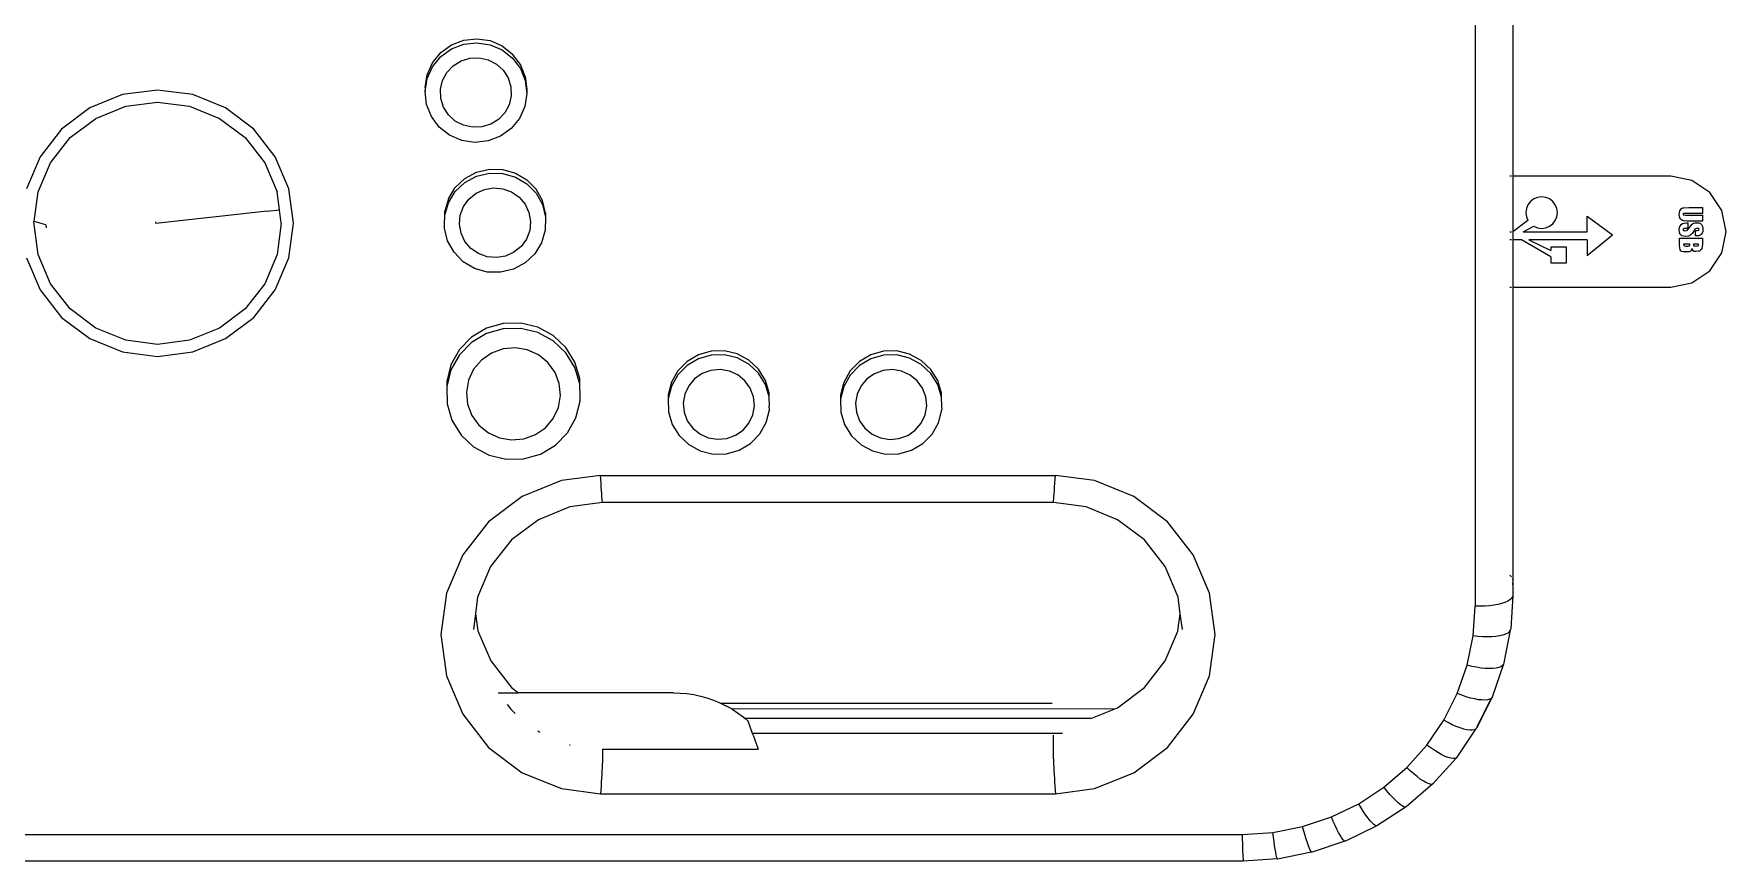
# Model space of a CAD drawing. Extents: x 3485972 to 3601240, y -625657 to -591207.
# Drawn here: x 3510334.1 to 3510599.3, y -597266.4 to -597136.8 of the extents above; entities that cross this region are included whole.
import ezdxf

# ---------------------------------------------------------------- set-up
doc = ezdxf.new("R2010")
doc.units = 0
doc.header["$LTSCALE"] = 6
doc.header["$MEASUREMENT"] = 0
doc.layers.add('medical equipment', color=171, linetype='CONTINUOUS', lineweight=25)

msp = doc.modelspace()

# ---------------------------------------------------------------- linework, layer by layer
at = {"layer": 'medical equipment'}
for p, q in [((3510559.95, -596944.05), (3510559.95, -597226.46)), ((3510565.9, -597065.83), (3510565.88, -597140.9)), ((3510396.56, -597141.3), (3510397.86, -597139.71)), ((3510397.86, -597139.71), (3510399.54, -597138.5)), ((3510397.86, -597140.33), (3510399.54, -597139.12)), ((3510399.54, -597138.5), (3510401.48, -597137.76)), ((3510399.54, -597139.12), (3510401.48, -597138.38)), ((3510401.48, -597137.76), (3510403.54, -597137.53)), ((3510401.48, -597138.38), (3510403.54, -597138.16)), ((3510403.54, -597137.53), (3510405.6, -597137.84)), ((3510403.54, -597138.16), (3510405.6, -597138.47)), ((3510405.6, -597137.84), (3510407.51, -597138.66)), ((3510405.6, -597138.47), (3510407.51, -597139.28)), ((3510407.51, -597138.66), (3510409.13, -597139.93)), ((3510407.51, -597139.28), (3510409.13, -597140.56)), ((3510410.36, -597141.58), (3510409.13, -597139.93)), ((3510395.73, -597143.17), (3510396.56, -597141.3)), ((3510395.73, -597143.79), (3510396.56, -597141.92)), ((3510396.56, -597141.92), (3510397.86, -597140.33)), ((3510398.83, -597142.81), (3510399.82, -597141.76)), ((3510399.82, -597141.76), (3510401.05, -597141)), ((3510401.05, -597141), (3510402.44, -597140.58)), ((3510402.44, -597140.58), (3510403.9, -597140.52)), ((3510403.9, -597140.52), (3510405.32, -597140.84)), ((3510405.32, -597140.84), (3510406.6, -597141.51)), ((3510406.6, -597141.51), (3510407.67, -597142.48)), ((3510407.67, -597142.48), (3510408.45, -597143.69)), ((3510409.13, -597140.56), (3510410.36, -597142.2)), ((3510411.12, -597143.48), (3510410.36, -597141.58)), ((3510410.36, -597142.2), (3510411.12, -597144.1)), ((3510565.88, -597140.9), (3510565.9, -597143.25)), ((3510395.41, -597145.18), (3510395.73, -597143.17)), ((3510395.41, -597145.81), (3510395.73, -597143.79)), ((3510395.41, -597145.18), (3510395.41, -597145.81)), ((3510397.82, -597145.46), (3510398.15, -597144.07)), ((3510398.15, -597144.07), (3510398.83, -597142.81)), ((3510408.45, -597143.69), (3510408.88, -597145.05)), ((3510408.88, -597145.05), (3510408.93, -597146.48)), ((3510411.12, -597143.48), (3510411.35, -597145.51)), ((3510411.12, -597144.1), (3510411.35, -597146.13)), ((3510565.9, -597143.25), (3510565.88, -597159.07)), ((3510348, -597146.29), (3510342.87, -597148.38)), ((3510353.51, -597145.58), (3510348, -597146.29)), ((3510348.5, -597148.11), (3510353.51, -597147.46)), ((3510359.02, -597146.29), (3510353.51, -597145.58)), ((3510353.51, -597147.46), (3510358.52, -597148.11)), ((3510364.15, -597148.38), (3510359.02, -597146.29)), ((3510395.64, -597147.84), (3510395.41, -597145.81)), ((3510396.4, -597149.74), (3510395.64, -597147.84)), ((3510397.88, -597146.89), (3510397.82, -597145.46)), ((3510398.31, -597148.26), (3510397.88, -597146.89)), ((3510408.61, -597147.87), (3510407.93, -597149.13)), ((3510408.93, -597146.48), (3510408.61, -597147.87)), ((3510411.35, -597146.13), (3510411.03, -597148.15)), ((3510411.35, -597145.51), (3510411.35, -597146.13)), ((3510342.87, -597148.38), (3510338.46, -597151.69)), ((3510339.82, -597153.02), (3510343.83, -597150.01)), ((3510343.83, -597150.01), (3510348.5, -597148.11)), ((3510358.52, -597148.11), (3510363.19, -597150.01)), ((3510363.19, -597150.01), (3510367.2, -597153.02)), ((3510368.56, -597151.69), (3510364.15, -597148.38)), ((3510397.63, -597151.38), (3510396.4, -597149.74)), ((3510399.09, -597149.46), (3510398.31, -597148.26)), ((3510400.15, -597150.43), (3510399.09, -597149.46)), ((3510401.44, -597151.1), (3510400.15, -597150.43)), ((3510406.94, -597150.18), (3510405.71, -597150.94)), ((3510407.93, -597149.13), (3510406.94, -597150.18)), ((3510410.2, -597150.02), (3510408.9, -597151.61)), ((3510411.03, -597148.15), (3510410.2, -597150.02)), ((3510338.46, -597151.69), (3510335.08, -597156.02)), ((3510336.74, -597156.96), (3510339.82, -597153.02)), ((3510367.2, -597153.02), (3510370.28, -597156.96)), ((3510371.94, -597156.02), (3510368.56, -597151.69)), ((3510399.25, -597152.66), (3510397.63, -597151.38)), ((3510401.16, -597153.48), (3510399.25, -597152.66)), ((3510402.86, -597151.42), (3510401.44, -597151.1)), ((3510404.32, -597151.36), (3510402.86, -597151.42)), ((3510405.71, -597150.94), (3510404.32, -597151.36)), ((3510407.22, -597152.82), (3510405.28, -597153.56)), ((3510408.9, -597151.61), (3510407.22, -597152.82)), ((3510335.08, -597156.02), (3510332.95, -597161.05)), ((3510374.07, -597161.05), (3510371.94, -597156.02)), ((3510403.21, -597153.78), (3510401.16, -597153.48)), ((3510405.28, -597153.56), (3510403.21, -597153.78)), ((3510334.8, -597161.54), (3510336.74, -597156.96)), ((3510370.28, -597156.96), (3510372.22, -597161.54)), ((3510401.65, -597159.45), (3510403.48, -597158.47)), ((3510403.48, -597158.47), (3510405.5, -597157.98)), ((3510403.48, -597159.09), (3510405.5, -597158.61)), ((3510405.5, -597157.98), (3510407.58, -597158.02)), ((3510405.5, -597158.61), (3510407.58, -597158.65)), ((3510407.58, -597158.02), (3510409.58, -597158.59)), ((3510407.58, -597158.65), (3510409.58, -597159.22)), ((3510409.58, -597158.59), (3510411.36, -597159.65)), ((3510374.79, -597166.45), (3510374.07, -597161.05)), ((3510399.08, -597162.61), (3510400.15, -597160.86)), ((3510400.15, -597160.86), (3510401.65, -597159.45)), ((3510400.15, -597161.49), (3510401.65, -597160.08)), ((3510401.65, -597160.08), (3510403.48, -597159.09)), ((3510403.4, -597161.74), (3510404.73, -597161.15)), ((3510404.73, -597161.15), (3510406.16, -597160.91)), ((3510406.16, -597160.91), (3510407.61, -597161.04)), ((3510407.61, -597161.04), (3510408.98, -597161.53)), ((3510409.58, -597159.22), (3510411.36, -597160.27)), ((3510412.8, -597161.12), (3510411.36, -597159.65)), ((3510411.36, -597160.27), (3510412.8, -597161.74)), ((3510413.8, -597162.91), (3510412.8, -597161.12)), ((3510565.67, -597159.07), (3510565.42, -597159.07)), ((3510565.88, -597159.07), (3510565.83, -597159.07)), ((3510590.61, -597159.07), (3510565.88, -597159.07)), ((3510565.88, -597159.07), (3510565.9, -597167.77)), ((3510593.94, -597159.74), (3510590.61, -597159.07)), ((3510596.76, -597161.62), (3510593.94, -597159.74)), ((3510334.18, -597166.2), (3510334.8, -597161.54)), ((3510372.59, -597164.33), (3510372.22, -597161.54)), ((3510399.08, -597162.61), (3510398.5, -597164.57)), ((3510398.5, -597165.19), (3510399.08, -597163.23)), ((3510399.08, -597163.23), (3510400.15, -597161.49)), ((3510400.94, -597165.16), (3510401.44, -597163.82)), ((3510401.44, -597163.82), (3510402.28, -597162.66)), ((3510402.28, -597162.66), (3510403.4, -597161.74)), ((3510408.98, -597161.53), (3510410.17, -597162.36)), ((3510410.17, -597162.36), (3510411.1, -597163.46)), ((3510411.1, -597163.46), (3510411.7, -597164.76)), ((3510412.8, -597161.74), (3510413.8, -597163.53)), ((3510414.3, -597164.89), (3510413.8, -597162.91)), ((3510413.8, -597163.53), (3510414.3, -597165.51)), ((3510568.25, -597163.54), (3510568, -597164.14)), ((3510568.64, -597163.03), (3510568.25, -597163.54)), ((3510569.15, -597162.64), (3510568.64, -597163.03)), ((3510569.75, -597162.39), (3510569.15, -597162.64)), ((3510570.39, -597162.31), (3510569.75, -597162.39)), ((3510571.03, -597162.39), (3510570.39, -597162.31)), ((3510571.62, -597162.64), (3510571.03, -597162.39)), ((3510572.14, -597163.03), (3510571.62, -597162.64)), ((3510572.53, -597163.54), (3510572.14, -597163.03)), ((3510572.77, -597164.14), (3510572.53, -597163.54)), ((3510598.64, -597164.44), (3510596.76, -597161.62)), ((3510334.11, -597166.21), (3510334.18, -597166.2)), ((3510334.8, -597171.37), (3510334.11, -597166.21)), ((3510334.18, -597166.2), (3510334.17, -597166.22)), ((3510335.96, -597166.68), (3510334.18, -597166.2)), ((3510353.19, -597166.23), (3510353.19, -597166.28)), ((3510353.19, -597166.28), (3510353.22, -597166.48)), ((3510370.67, -597164.55), (3510353.22, -597166.48)), ((3510370.67, -597164.55), (3510372.59, -597164.33)), ((3510372.88, -597166.45), (3510372.22, -597171.37)), ((3510372.88, -597166.45), (3510372.59, -597164.33)), ((3510374.07, -597171.85), (3510374.79, -597166.45)), ((3510398.45, -597166.61), (3510398.5, -597165.19)), ((3510398.47, -597166.66), (3510398.45, -597166.61)), ((3510398.5, -597165.19), (3510398.5, -597164.57)), ((3510400.8, -597166.58), (3510400.94, -597165.16)), ((3510401.05, -597167.99), (3510400.8, -597166.58)), ((3510411.7, -597164.76), (3510411.95, -597166.16)), ((3510411.95, -597166.16), (3510411.81, -597167.59)), ((3510414.3, -597165.51), (3510414.25, -597167.55)), ((3510414.3, -597164.89), (3510414.3, -597165.51)), ((3510568.25, -597166.02), (3510565.9, -597167.77)), ((3510568, -597164.14), (3510567.92, -597164.78)), ((3510567.92, -597164.78), (3510568, -597165.42)), ((3510568, -597165.42), (3510568.25, -597166.02)), ((3510571.62, -597166.92), (3510572.14, -597166.53)), ((3510572.14, -597166.53), (3510572.53, -597166.02)), ((3510572.53, -597166.02), (3510572.77, -597165.42)), ((3510572.86, -597164.78), (3510572.77, -597164.14)), ((3510572.77, -597165.42), (3510572.86, -597164.78)), ((3510577.53, -597165.34), (3510581.5, -597168.29)), ((3510577.53, -597167.81), (3510577.53, -597165.34)), ((3510591.95, -597165.08), (3510591.98, -597164.78)), ((3510591.97, -597165.35), (3510591.95, -597165.08)), ((3510592.04, -597165.58), (3510591.97, -597165.35)), ((3510591.98, -597164.78), (3510592.06, -597164.51)), ((3510592.15, -597165.77), (3510592.04, -597165.58)), ((3510592.06, -597164.51), (3510592.18, -597164.3)), ((3510592.09, -597166.84), (3510592.25, -597166.62)), ((3510592.3, -597165.92), (3510592.15, -597165.77)), ((3510592.18, -597164.3), (3510592.33, -597164.15)), ((3510592.25, -597166.62), (3510592.45, -597166.49)), ((3510592.47, -597166.02), (3510592.3, -597165.92)), ((3510592.33, -597164.15), (3510592.5, -597164.05)), ((3510592.45, -597166.49), (3510592.71, -597166.43)), ((3510592.64, -597166.08), (3510592.47, -597166.02)), ((3510592.5, -597164.05), (3510592.69, -597164.01)), ((3510592.57, -597164.97), (3510592.55, -597165.04)), ((3510592.55, -597165.04), (3510592.57, -597165.11)), ((3510592.62, -597164.94), (3510592.57, -597164.97)), ((3510592.57, -597165.11), (3510592.62, -597165.15)), ((3510592.92, -597164.91), (3510592.62, -597164.94)), ((3510592.62, -597165.15), (3510592.96, -597165.18)), ((3510593.21, -597166.1), (3510592.64, -597166.08)), ((3510592.69, -597164.01), (3510593.48, -597163.98)), ((3510592.71, -597166.43), (3510593.07, -597166.41)), ((3510595.58, -597164.91), (3510592.92, -597164.91)), ((3510592.96, -597165.18), (3510595.58, -597165.18)), ((3510593.07, -597166.41), (3510593.3, -597166.41)), ((3510595.58, -597166.1), (3510593.21, -597166.1)), ((3510593.3, -597166.41), (3510593.3, -597167.27)), ((3510593.48, -597163.98), (3510595.58, -597163.98)), ((3510593.91, -597166.64), (3510594.03, -597166.54)), ((3510594.03, -597166.54), (3510594.19, -597166.46)), ((3510594.19, -597166.46), (3510594.4, -597166.4)), ((3510594.4, -597166.4), (3510594.66, -597166.38)), ((3510594.66, -597166.38), (3510595.01, -597166.41)), ((3510595.01, -597166.41), (3510595.26, -597166.49)), ((3510595.26, -597166.49), (3510595.43, -597166.62)), ((3510595.43, -597166.62), (3510595.55, -597166.83)), ((3510595.58, -597163.98), (3510595.58, -597164.91)), ((3510595.58, -597165.18), (3510595.58, -597166.1)), ((3510599.31, -597167.77), (3510598.64, -597164.44)), ((3510335.96, -597166.68), (3510336.03, -597167.16)), ((3510398.45, -597167.23), (3510398.47, -597166.66)), ((3510398.95, -597169.21), (3510398.45, -597167.23)), ((3510399.95, -597171), (3510398.95, -597169.21)), ((3510401.65, -597169.29), (3510401.05, -597167.99)), ((3510411.31, -597168.92), (3510410.47, -597170.09)), ((3510411.81, -597167.59), (3510411.31, -597168.92)), ((3510414.25, -597167.55), (3510413.67, -597169.51)), ((3510565.42, -597167.81), (3510565.67, -597167.81)), ((3510565.67, -597169.05), (3510565.42, -597169.05)), ((3510565.9, -597169.05), (3510565.83, -597169.05)), ((3510565.9, -597167.77), (3510565.84, -597167.81)), ((3510565.9, -597169.05), (3510565.88, -597176.46)), ((3510565.9, -597167.77), (3510565.9, -597169.05)), ((3510567.25, -597169.05), (3510565.9, -597169.05)), ((3510571.84, -597171.7), (3510567.25, -597169.05)), ((3510567.47, -597167.81), (3510569.15, -597166.92)), ((3510567.47, -597167.81), (3510577.53, -597167.81)), ((3510577.53, -597169.05), (3510568.38, -597169.05)), ((3510568.38, -597169.05), (3510571.84, -597170.74)), ((3510569.15, -597166.92), (3510569.75, -597167.17)), ((3510569.75, -597167.17), (3510570.39, -597167.25)), ((3510570.39, -597167.25), (3510571.03, -597167.17)), ((3510571.03, -597167.17), (3510571.62, -597166.92)), ((3510577.53, -597171.52), (3510581.5, -597168.29)), ((3510577.53, -597169.05), (3510577.53, -597171.52)), ((3510591.95, -597167.47), (3510591.99, -597167.13)), ((3510591.98, -597167.79), (3510591.95, -597167.47)), ((3510592.07, -597168.07), (3510591.98, -597167.79)), ((3510591.99, -597167.13), (3510592.09, -597166.84)), ((3510592.02, -597169.86), (3510592.02, -597168.79)), ((3510592.02, -597168.79), (3510595.58, -597168.79)), ((3510592.21, -597168.28), (3510592.07, -597168.07)), ((3510592.37, -597168.41), (3510592.21, -597168.28)), ((3510592.6, -597168.48), (3510592.37, -597168.41)), ((3510592.57, -597167.36), (3510592.55, -597167.44)), ((3510592.55, -597167.44), (3510592.57, -597167.52)), ((3510592.61, -597167.31), (3510592.57, -597167.36)), ((3510592.57, -597167.52), (3510592.63, -597167.57)), ((3510592.94, -597168.5), (3510592.6, -597168.48)), ((3510592.7, -597167.28), (3510592.61, -597167.31)), ((3510592.63, -597167.57), (3510592.72, -597167.61)), ((3510592.87, -597167.27), (3510592.7, -597167.28)), ((3510592.72, -597167.61), (3510592.84, -597167.62)), ((3510592.84, -597167.62), (3510593.1, -597167.6)), ((3510593.3, -597167.27), (3510592.87, -597167.27)), ((3510593.39, -597168.46), (3510592.94, -597168.5)), ((3510593.1, -597167.6), (3510593.25, -597167.53)), ((3510593.25, -597167.53), (3510593.57, -597167.1)), ((3510593.56, -597168.41), (3510593.39, -597168.46)), ((3510593.69, -597168.34), (3510593.56, -597168.41)), ((3510593.57, -597167.1), (3510593.91, -597166.64)), ((3510593.82, -597168.23), (3510593.69, -597168.34)), ((3510593.96, -597168.06), (3510593.82, -597168.23)), ((3510594.3, -597167.56), (3510593.96, -597168.06)), ((3510594.41, -597167.39), (3510594.3, -597167.56)), ((3510594.51, -597167.3), (3510594.41, -597167.39)), ((3510594.63, -597167.26), (3510594.51, -597167.3)), ((3510594.51, -597168.42), (3510594.51, -597167.56)), ((3510594.51, -597167.56), (3510594.77, -597167.56)), ((3510594.65, -597168.42), (3510594.51, -597168.42)), ((3510594.78, -597167.25), (3510594.63, -597167.26)), ((3510595.01, -597168.4), (3510594.65, -597168.42)), ((3510594.77, -597167.56), (3510595.01, -597167.53)), ((3510594.9, -597167.26), (3510594.78, -597167.25)), ((3510594.99, -597167.29), (3510594.9, -597167.26)), ((3510595.04, -597167.35), (3510594.99, -597167.29)), ((3510595.01, -597167.53), (3510595.04, -597167.48)), ((3510595.25, -597168.34), (3510595.01, -597168.4)), ((3510595.06, -597167.42), (3510595.04, -597167.35)), ((3510595.04, -597167.48), (3510595.06, -597167.42)), ((3510595.41, -597168.21), (3510595.25, -597168.34)), ((3510595.54, -597168), (3510595.41, -597168.21)), ((3510595.63, -597167.72), (3510595.54, -597168)), ((3510595.55, -597166.83), (3510595.63, -597167.08)), ((3510595.58, -597168.79), (3510595.58, -597169.71)), ((3510595.63, -597167.08), (3510595.66, -597167.39)), ((3510595.66, -597167.39), (3510595.63, -597167.72)), ((3510598.64, -597171.09), (3510599.31, -597167.77)), ((3510332.95, -597171.85), (3510335.08, -597176.89)), ((3510336.74, -597175.95), (3510334.8, -597171.37)), ((3510372.22, -597171.37), (3510370.28, -597175.95)), ((3510371.94, -597176.89), (3510374.07, -597171.85)), ((3510401.39, -597172.47), (3510399.95, -597171)), ((3510402.58, -597170.39), (3510401.65, -597169.29)), ((3510403.77, -597171.21), (3510402.58, -597170.39)), ((3510405.14, -597171.71), (3510403.77, -597171.21)), ((3510406.59, -597171.84), (3510405.14, -597171.71)), ((3510408.02, -597171.6), (3510406.59, -597171.84)), ((3510409.35, -597171), (3510408.02, -597171.6)), ((3510410.47, -597170.09), (3510409.35, -597171)), ((3510412.6, -597171.26), (3510411.09, -597172.67)), ((3510413.67, -597169.51), (3510412.6, -597171.26)), ((3510571.84, -597170.18), (3510571.84, -597170.74)), ((3510574.31, -597170.18), (3510571.84, -597170.18)), ((3510571.84, -597171.7), (3510571.84, -597172.66)), ((3510574.31, -597172.66), (3510574.31, -597170.18)), ((3510592.04, -597170.32), (3510592.02, -597169.86)), ((3510592.09, -597170.6), (3510592.04, -597170.32)), ((3510592.18, -597170.75), (3510592.09, -597170.6)), ((3510592.33, -597170.86), (3510592.18, -597170.75)), ((3510592.55, -597170.92), (3510592.33, -597170.86)), ((3510592.86, -597170.94), (3510592.55, -597170.92)), ((3510593.63, -597169.71), (3510592.63, -597169.71)), ((3510592.63, -597169.71), (3510592.65, -597169.87)), ((3510592.65, -597169.87), (3510592.7, -597169.96)), ((3510592.7, -597169.96), (3510592.79, -597170)), ((3510592.79, -597170), (3510592.97, -597170.02)), ((3510593.19, -597170.94), (3510592.86, -597170.94)), ((3510592.97, -597170.02), (3510593.3, -597170.02)), ((3510593.49, -597170.92), (3510593.19, -597170.94)), ((3510593.3, -597170.02), (3510593.48, -597170.01)), ((3510593.48, -597170.01), (3510593.57, -597169.97)), ((3510593.71, -597170.83), (3510593.49, -597170.92)), ((3510593.57, -597169.97), (3510593.61, -597169.88)), ((3510593.61, -597169.88), (3510593.63, -597169.71)), ((3510593.85, -597170.66), (3510593.71, -597170.83)), ((3510593.95, -597170.39), (3510593.85, -597170.66)), ((3510594.03, -597170.63), (3510593.95, -597170.39)), ((3510594.14, -597170.78), (3510594.03, -597170.63)), ((3510594.31, -597170.85), (3510594.14, -597170.78)), ((3510594.98, -597169.71), (3510594.18, -597169.71)), ((3510594.18, -597169.71), (3510594.19, -597169.81)), ((3510594.19, -597169.81), (3510594.2, -597169.92)), ((3510594.2, -597169.92), (3510594.25, -597169.98)), ((3510594.25, -597169.98), (3510594.38, -597170.01)), ((3510594.57, -597170.88), (3510594.31, -597170.85)), ((3510594.38, -597170.01), (3510594.64, -597170.02)), ((3510594.97, -597170.84), (3510594.57, -597170.88)), ((3510594.64, -597170.02), (3510594.87, -597169.99)), ((3510594.87, -597169.99), (3510594.96, -597169.91)), ((3510594.96, -597169.91), (3510594.98, -597169.71)), ((3510595.12, -597170.8), (3510594.97, -597170.84)), ((3510595.24, -597170.74), (3510595.12, -597170.8)), ((3510595.41, -597170.58), (3510595.24, -597170.74)), ((3510595.52, -597170.38), (3510595.41, -597170.58)), ((3510595.57, -597170.1), (3510595.52, -597170.38)), ((3510595.58, -597169.71), (3510595.57, -597170.1)), ((3510596.76, -597173.91), (3510598.64, -597171.09)), ((3510403.17, -597173.53), (3510401.39, -597172.47)), ((3510405.17, -597174.1), (3510403.17, -597173.53)), ((3510407.25, -597174.14), (3510405.17, -597174.1)), ((3510409.27, -597173.65), (3510407.25, -597174.14)), ((3510411.09, -597172.67), (3510409.27, -597173.65)), ((3510571.84, -597172.66), (3510574.31, -597172.66)), ((3510593.94, -597175.8), (3510596.76, -597173.91)), ((3510335.08, -597176.89), (3510338.46, -597181.21)), ((3510339.82, -597179.88), (3510336.74, -597175.95)), ((3510370.28, -597175.95), (3510367.2, -597179.88)), ((3510368.56, -597181.21), (3510371.94, -597176.89)), ((3510565.42, -597176.46), (3510565.67, -597176.46)), ((3510565.83, -597176.46), (3510565.88, -597176.46)), ((3510565.88, -597176.46), (3510565.88, -597222.41)), ((3510565.88, -597176.46), (3510590.61, -597176.46)), ((3510590.61, -597176.46), (3510593.94, -597175.8)), ((3510343.83, -597182.9), (3510339.82, -597179.88)), ((3510367.2, -597179.88), (3510363.19, -597182.9)), ((3510338.46, -597181.21), (3510342.87, -597184.52)), ((3510364.15, -597184.52), (3510368.56, -597181.21)), ((3510407.67, -597182.16), (3510405.04, -597182.91)), ((3510410.42, -597182.1), (3510407.67, -597182.16)), ((3510413.09, -597182.75), (3510410.42, -597182.1)), ((3510342.87, -597184.52), (3510348, -597186.61)), ((3510348.5, -597184.79), (3510343.83, -597182.9)), ((3510353.51, -597185.44), (3510348.5, -597184.79)), ((3510358.52, -597184.79), (3510353.51, -597185.44)), ((3510363.19, -597182.9), (3510358.52, -597184.79)), ((3510359.02, -597186.61), (3510364.15, -597184.52)), ((3510402.69, -597184.3), (3510400.79, -597186.25)), ((3510402.69, -597185.13), (3510400.79, -597187.07)), ((3510405.04, -597182.91), (3510402.69, -597184.3)), ((3510405.04, -597183.74), (3510402.69, -597185.13)), ((3510407.67, -597182.98), (3510405.04, -597183.74)), ((3510410.42, -597182.93), (3510407.67, -597182.98)), ((3510413.09, -597183.57), (3510410.42, -597182.93)), ((3510415.49, -597184.04), (3510413.09, -597182.75)), ((3510415.49, -597184.87), (3510413.09, -597183.57)), ((3510417.47, -597185.91), (3510415.49, -597184.04)), ((3510417.47, -597186.73), (3510415.49, -597184.87)), ((3510348, -597186.61), (3510353.51, -597187.32)), ((3510353.51, -597187.32), (3510359.02, -597186.61)), ((3510400.79, -597186.25), (3510399.46, -597188.61)), ((3510400.79, -597187.07), (3510399.46, -597189.43)), ((3510405.83, -597186.79), (3510404.26, -597187.88)), ((3510407.63, -597186.14), (3510405.83, -597186.79)), ((3510409.54, -597185.97), (3510407.63, -597186.14)), ((3510411.44, -597186.28), (3510409.54, -597185.97)), ((3510413.19, -597187.07), (3510411.44, -597186.28)), ((3510414.66, -597188.27), (3510413.19, -597187.07)), ((3510418.9, -597188.21), (3510417.47, -597185.91)), ((3510418.9, -597189.04), (3510417.47, -597186.73)), ((3510438.25, -597187.06), (3510436.47, -597188.11)), ((3510438.25, -597187.68), (3510436.47, -597188.74)), ((3510440.24, -597186.49), (3510438.25, -597187.06)), ((3510440.24, -597187.11), (3510438.25, -597187.68)), ((3510442.32, -597186.45), (3510440.24, -597186.49)), ((3510442.32, -597187.07), (3510440.24, -597187.11)), ((3510444.34, -597186.93), (3510442.32, -597186.45)), ((3510444.34, -597187.56), (3510442.32, -597187.07)), ((3510446.17, -597187.92), (3510444.34, -597186.93)), ((3510446.17, -597188.54), (3510444.34, -597187.56)), ((3510465.25, -597187.07), (3510463.47, -597188.13)), ((3510465.25, -597187.7), (3510463.47, -597188.75)), ((3510467.24, -597186.5), (3510465.25, -597187.07)), ((3510467.24, -597187.13), (3510465.25, -597187.7)), ((3510469.32, -597186.46), (3510467.24, -597186.5)), ((3510469.32, -597187.09), (3510467.24, -597187.13)), ((3510471.34, -597186.95), (3510469.32, -597186.46)), ((3510471.34, -597187.57), (3510469.32, -597187.09)), ((3510473.17, -597187.93), (3510471.34, -597186.95)), ((3510473.17, -597188.56), (3510471.34, -597187.57)), ((3510399.46, -597188.61), (3510398.81, -597191.22)), ((3510399.46, -597189.43), (3510398.81, -597192.05)), ((3510403.03, -597189.33), (3510402.23, -597191.05)), ((3510404.26, -597187.88), (3510403.03, -597189.33)), ((3510415.78, -597189.81), (3510414.66, -597188.27)), ((3510416.44, -597191.58), (3510415.78, -597189.81)), ((3510419.66, -597190.8), (3510418.9, -597188.21)), ((3510419.66, -597191.62), (3510418.9, -597189.04)), ((3510435.03, -597189.59), (3510434.02, -597191.37)), ((3510435.03, -597190.21), (3510434.02, -597192)), ((3510436.47, -597188.11), (3510435.03, -597189.59)), ((3510436.47, -597188.74), (3510435.03, -597190.21)), ((3510438.85, -597190), (3510437.66, -597190.83)), ((3510440.21, -597189.5), (3510438.85, -597190)), ((3510441.66, -597189.37), (3510440.21, -597189.5)), ((3510443.1, -597189.61), (3510441.66, -597189.37)), ((3510444.42, -597190.21), (3510443.1, -597189.61)), ((3510445.54, -597191.12), (3510444.42, -597190.21)), ((3510447.67, -597189.33), (3510446.17, -597187.92)), ((3510447.67, -597189.95), (3510446.17, -597188.54)), ((3510448.75, -597191.07), (3510447.67, -597189.33)), ((3510448.75, -597191.7), (3510447.67, -597189.95)), ((3510462.03, -597189.6), (3510461.02, -597191.39)), ((3510462.03, -597190.23), (3510461.02, -597192.01)), ((3510463.47, -597188.13), (3510462.03, -597189.6)), ((3510463.47, -597188.75), (3510462.03, -597190.23)), ((3510465.84, -597190.02), (3510464.66, -597190.84)), ((3510467.21, -597189.52), (3510465.84, -597190.02)), ((3510468.66, -597189.39), (3510467.21, -597189.52)), ((3510470.1, -597189.63), (3510468.66, -597189.39)), ((3510471.42, -597190.23), (3510470.1, -597189.63)), ((3510472.54, -597191.14), (3510471.42, -597190.23)), ((3510474.67, -597189.35), (3510473.17, -597187.93)), ((3510474.67, -597189.97), (3510473.17, -597188.56)), ((3510475.75, -597191.09), (3510474.67, -597189.35)), ((3510475.75, -597191.72), (3510474.67, -597189.97)), ((3510398.81, -597191.22), (3510398.81, -597192.05)), ((3510398.81, -597192.05), (3510398.86, -597194.74)), ((3510402.23, -597191.05), (3510401.9, -597192.91)), ((3510401.9, -597192.91), (3510402.08, -597194.78)), ((3510416.62, -597193.46), (3510416.44, -597191.58)), ((3510419.66, -597191.62), (3510419.66, -597190.8)), ((3510419.72, -597193.49), (3510419.66, -597191.62)), ((3510434.02, -597191.37), (3510433.53, -597193.35)), ((3510434.02, -597192), (3510433.53, -597193.98)), ((3510436.73, -597191.92), (3510436.12, -597193.22)), ((3510437.66, -597190.83), (3510436.73, -597191.92)), ((3510446.38, -597192.29), (3510445.54, -597191.12)), ((3510446.89, -597193.63), (3510446.38, -597192.29)), ((3510449.33, -597193.03), (3510448.75, -597191.07)), ((3510449.33, -597193.66), (3510448.75, -597191.7)), ((3510449.33, -597193.66), (3510449.33, -597193.03)), ((3510461.02, -597191.39), (3510460.53, -597193.37)), ((3510461.02, -597192.01), (3510460.53, -597193.99)), ((3510463.73, -597191.94), (3510463.12, -597193.24)), ((3510464.66, -597190.84), (3510463.73, -597191.94)), ((3510473.38, -597192.3), (3510472.54, -597191.14)), ((3510473.89, -597193.64), (3510473.38, -597192.3)), ((3510476.33, -597193.05), (3510475.75, -597191.09)), ((3510476.33, -597193.68), (3510475.75, -597191.72)), ((3510476.33, -597193.68), (3510476.33, -597193.05)), ((3510398.86, -597194.74), (3510399.63, -597197.32)), ((3510402.08, -597194.78), (3510402.75, -597196.55)), ((3510415.49, -597197.03), (3510416.3, -597195.32)), ((3510416.3, -597195.32), (3510416.62, -597193.46)), ((3510419.06, -597196.93), (3510419.72, -597194.32)), ((3510419.7, -597193.56), (3510419.72, -597193.49)), ((3510419.72, -597194.32), (3510419.7, -597193.56)), ((3510433.53, -597193.35), (3510433.53, -597193.98)), ((3510433.53, -597193.98), (3510433.57, -597196.02)), ((3510436.12, -597193.22), (3510435.87, -597194.63)), ((3510435.87, -597194.63), (3510436.01, -597196.05)), ((3510446.78, -597196.46), (3510447.02, -597195.05)), ((3510447.02, -597195.05), (3510446.89, -597193.63)), ((3510448.87, -597197.68), (3510449.37, -597195.7)), ((3510449.37, -597195.07), (3510449.33, -597193.66)), ((3510449.36, -597195.12), (3510449.37, -597195.07)), ((3510449.37, -597195.7), (3510449.36, -597195.12)), ((3510460.53, -597193.37), (3510460.53, -597193.99)), ((3510460.53, -597193.99), (3510460.57, -597196.03)), ((3510463.12, -597193.24), (3510462.87, -597194.65)), ((3510462.87, -597194.65), (3510463.01, -597196.07)), ((3510473.78, -597196.47), (3510474.02, -597195.06)), ((3510474.02, -597195.06), (3510473.89, -597193.64)), ((3510475.87, -597197.7), (3510476.37, -597195.71)), ((3510476.37, -597195.09), (3510476.33, -597193.68)), ((3510476.36, -597195.14), (3510476.37, -597195.09)), ((3510476.36, -597195.14), (3510476.37, -597195.71)), ((3510399.63, -597197.32), (3510401.05, -597199.63)), ((3510402.75, -597196.55), (3510403.86, -597198.09)), ((3510403.86, -597198.09), (3510405.34, -597199.29)), ((3510414.27, -597198.48), (3510415.49, -597197.03)), ((3510417.74, -597199.29), (3510419.06, -597196.93)), ((3510433.57, -597196.02), (3510434.15, -597197.98)), ((3510434.15, -597197.98), (3510435.23, -597199.72)), ((3510436.01, -597196.05), (3510436.51, -597197.39)), ((3510436.51, -597197.39), (3510437.36, -597198.56)), ((3510445.24, -597198.85), (3510446.17, -597197.75)), ((3510446.17, -597197.75), (3510446.78, -597196.46)), ((3510447.87, -597199.47), (3510448.87, -597197.68)), ((3510460.57, -597196.03), (3510461.15, -597197.99)), ((3510461.15, -597197.99), (3510462.23, -597199.74)), ((3510463.01, -597196.07), (3510463.51, -597197.41)), ((3510463.51, -597197.41), (3510464.35, -597198.57)), ((3510472.24, -597198.87), (3510473.17, -597197.77)), ((3510473.17, -597197.77), (3510473.78, -597196.47)), ((3510474.87, -597199.48), (3510475.87, -597197.7)), ((3510401.05, -597199.63), (3510403.03, -597201.49)), ((3510405.34, -597199.29), (3510407.09, -597200.08)), ((3510407.09, -597200.08), (3510408.98, -597200.4)), ((3510408.98, -597200.4), (3510410.89, -597200.22)), ((3510410.89, -597200.22), (3510412.7, -597199.57)), ((3510412.7, -597199.57), (3510414.27, -597198.48)), ((3510415.84, -597201.23), (3510417.74, -597199.29)), ((3510435.23, -597199.72), (3510436.73, -597201.14)), ((3510437.36, -597198.56), (3510438.48, -597199.47)), ((3510438.48, -597199.47), (3510439.8, -597200.06)), ((3510439.8, -597200.06), (3510441.23, -597200.3)), ((3510441.23, -597200.3), (3510442.68, -597200.17)), ((3510442.68, -597200.17), (3510444.05, -597199.68)), ((3510444.05, -597199.68), (3510445.24, -597198.85)), ((3510444.65, -597202), (3510446.43, -597200.94)), ((3510446.43, -597200.94), (3510447.87, -597199.47)), ((3510462.23, -597199.74), (3510463.73, -597201.15)), ((3510464.35, -597198.57), (3510465.48, -597199.48)), ((3510465.48, -597199.48), (3510466.8, -597200.08)), ((3510466.8, -597200.08), (3510468.23, -597200.32)), ((3510468.23, -597200.32), (3510469.68, -597200.19)), ((3510469.68, -597200.19), (3510471.05, -597199.69)), ((3510471.05, -597199.69), (3510472.24, -597198.87)), ((3510471.65, -597202.01), (3510473.43, -597200.95)), ((3510473.43, -597200.95), (3510474.87, -597199.48)), ((3510403.03, -597201.49), (3510405.44, -597202.79)), ((3510405.44, -597202.79), (3510408.1, -597203.43)), ((3510408.1, -597203.43), (3510410.85, -597203.38)), ((3510410.85, -597203.38), (3510413.49, -597202.63)), ((3510413.49, -597202.63), (3510415.84, -597201.23)), ((3510436.73, -597201.14), (3510438.55, -597202.12)), ((3510438.55, -597202.12), (3510440.57, -597202.61)), ((3510440.57, -597202.61), (3510442.65, -597202.56)), ((3510442.65, -597202.56), (3510444.65, -597202)), ((3510463.73, -597201.15), (3510465.55, -597202.13)), ((3510465.55, -597202.13), (3510467.57, -597202.62)), ((3510467.57, -597202.62), (3510469.65, -597202.58)), ((3510469.65, -597202.58), (3510471.65, -597202.01)), ((3510422.91, -597205.95), (3510416.79, -597206.74)), ((3510422.95, -597206.56), (3510422.91, -597205.95)), ((3510422.91, -597205.95), (3510494.19, -597205.95)), ((3510494.15, -597206.56), (3510494.19, -597205.95)), ((3510500.31, -597206.74), (3510494.19, -597205.95)), ((3510416.79, -597206.74), (3510410.64, -597209.24)), ((3510422.99, -597207.17), (3510422.95, -597206.56)), ((3510423.03, -597207.75), (3510422.99, -597207.17)), ((3510423.07, -597208.3), (3510423.03, -597207.75)), ((3510423.1, -597208.8), (3510423.07, -597208.3)), ((3510423.14, -597209.24), (3510423.1, -597208.8)), ((3510493.96, -597209.24), (3510493.99, -597208.8)), ((3510493.99, -597208.8), (3510494.03, -597208.3)), ((3510494.03, -597208.3), (3510494.07, -597207.75)), ((3510494.07, -597207.75), (3510494.11, -597207.17)), ((3510494.11, -597207.17), (3510494.15, -597206.56)), ((3510506.46, -597209.24), (3510500.31, -597206.74)), ((3510410.64, -597209.24), (3510405.36, -597213.21)), ((3510418.1, -597210.9), (3510413.17, -597212.9)), ((3510423.23, -597210.22), (3510418.1, -597210.9)), ((3510423.17, -597209.61), (3510423.14, -597209.24)), ((3510423.19, -597209.9), (3510423.17, -597209.61)), ((3510423.21, -597210.1), (3510423.19, -597209.9)), ((3510423.24, -597210.16), (3510423.21, -597210.1)), ((3510423.24, -597210.16), (3510423.23, -597210.22)), ((3510483.27, -597210.23), (3510423.23, -597210.22)), ((3510423.24, -597210.1), (3510423.24, -597210.16)), ((3510493.87, -597210.22), (3510483.27, -597210.23)), ((3510493.86, -597210.1), (3510493.86, -597210.16)), ((3510493.86, -597210.16), (3510493.88, -597210.1)), ((3510493.86, -597210.16), (3510493.87, -597210.22)), ((3510499, -597210.9), (3510493.87, -597210.22)), ((3510493.88, -597210.1), (3510493.91, -597209.9)), ((3510493.91, -597209.9), (3510493.93, -597209.61)), ((3510493.93, -597209.61), (3510493.96, -597209.24)), ((3510503.93, -597212.9), (3510499, -597210.9)), ((3510511.74, -597213.21), (3510506.46, -597209.24)), ((3510405.36, -597213.21), (3510401.31, -597218.39)), ((3510413.17, -597212.9), (3510408.94, -597216.08)), ((3510508.16, -597216.08), (3510503.93, -597212.9)), ((3510515.79, -597218.39), (3510511.74, -597213.21)), ((3510408.94, -597216.08), (3510405.69, -597220.23)), ((3510511.41, -597220.23), (3510508.16, -597216.08)), ((3510401.31, -597218.39), (3510398.76, -597224.42)), ((3510518.34, -597224.42), (3510515.79, -597218.39)), ((3510405.69, -597220.23), (3510403.65, -597225.06)), ((3510513.45, -597225.06), (3510511.41, -597220.23)), ((3510565.42, -597221.58), (3510565.63, -597221.79)), ((3510565.63, -597221.79), (3510565.67, -597221.86)), ((3510565.83, -597222.18), (3510565.88, -597222.41)), ((3510398.76, -597224.42), (3510397.89, -597230.89)), ((3510519.21, -597230.89), (3510518.34, -597224.42)), ((3510565.9, -597224.76), (3510565.55, -597229.99)), ((3510565.88, -597222.41), (3510565.83, -597223.11)), ((3510565.9, -597224.76), (3510565.83, -597225)), ((3510565.88, -597222.41), (3510565.9, -597224.76)), ((3510403.65, -597225.06), (3510403.34, -597227.64)), ((3510513.76, -597227.64), (3510513.45, -597225.06)), ((3510559.64, -597231.12), (3510559.95, -597226.46)), ((3510560.72, -597226.47), (3510559.95, -597226.46)), ((3510561.47, -597226.44), (3510560.72, -597226.47)), ((3510562.2, -597226.39), (3510561.47, -597226.44)), ((3510562.89, -597226.3), (3510562.2, -597226.39)), ((3510563.54, -597226.18), (3510562.89, -597226.3)), ((3510564.12, -597226.04), (3510563.54, -597226.18)), ((3510564.63, -597225.87), (3510564.12, -597226.04)), ((3510565.07, -597225.68), (3510564.63, -597225.87)), ((3510565.42, -597225.47), (3510565.07, -597225.68)), ((3510565.67, -597225.24), (3510565.42, -597225.47)), ((3510565.83, -597225), (3510565.67, -597225.24)), ((3510403.34, -597227.64), (3510403, -597230.13)), ((3510403.34, -597227.64), (3510403.7, -597230.32)), ((3510513.4, -597230.32), (3510513.76, -597227.64)), ((3510514.09, -597230.07), (3510513.76, -597227.64)), ((3510514.09, -597230.13), (3510514.09, -597230.07)), ((3510565.48, -597230.23), (3510564.46, -597235.33)), ((3510565.48, -597230.23), (3510565.32, -597230.46)), ((3510565.55, -597229.99), (3510565.48, -597230.23)), ((3510397.89, -597230.89), (3510398.76, -597237.36)), ((3510403.7, -597230.32), (3510405.7, -597235.04)), ((3510511.4, -597235.04), (3510513.4, -597230.36)), ((3510513.4, -597230.36), (3510513.4, -597230.32)), ((3510518.34, -597237.36), (3510519.21, -597230.89)), ((3510558.7, -597235.71), (3510559.64, -597231.12)), ((3510560.4, -597231.21), (3510559.64, -597231.12)), ((3510561.15, -597231.26), (3510560.4, -597231.21)), ((3510561.88, -597231.27), (3510561.15, -597231.26)), ((3510562.56, -597231.25), (3510561.88, -597231.27)), ((3510563.2, -597231.19), (3510562.56, -597231.25)), ((3510563.78, -597231.11), (3510563.2, -597231.19)), ((3510564.29, -597230.99), (3510563.78, -597231.11)), ((3510564.72, -597230.84), (3510564.29, -597230.99)), ((3510565.07, -597230.66), (3510564.72, -597230.84)), ((3510565.32, -597230.46), (3510565.07, -597230.66)), ((3510405.7, -597235.04), (3510408.94, -597239.19)), ((3510508.16, -597239.19), (3510511.4, -597235.04)), ((3510564.4, -597235.56), (3510562.62, -597240.71)), ((3510564.4, -597235.56), (3510564.25, -597235.77)), ((3510564.46, -597235.33), (3510564.4, -597235.56)), ((3510398.76, -597237.36), (3510401.31, -597243.39)), ((3510515.79, -597243.39), (3510518.34, -597237.36)), ((3510557.17, -597240.14), (3510558.7, -597235.71)), ((3510559.45, -597235.89), (3510558.7, -597235.71)), ((3510560.18, -597236.03), (3510559.45, -597235.89)), ((3510560.89, -597236.14), (3510560.18, -597236.03)), ((3510561.56, -597236.21), (3510560.89, -597236.14)), ((3510562.18, -597236.23), (3510561.56, -597236.21)), ((3510562.74, -597236.22), (3510562.18, -597236.23)), ((3510563.24, -597236.16), (3510562.74, -597236.22)), ((3510563.66, -597236.07), (3510563.24, -597236.16)), ((3510564, -597235.94), (3510563.66, -597236.07)), ((3510564.25, -597235.77), (3510564, -597235.94)), ((3510406.88, -597240.03), (3510410.06, -597240.03)), ((3510408.94, -597239.19), (3510410.06, -597240.03)), ((3510434.33, -597240.03), (3510410.06, -597240.03)), ((3510434.33, -597240.03), (3510435.4, -597240.06)), ((3510435.4, -597240.06), (3510436.46, -597240.15)), ((3510436.46, -597240.15), (3510437.52, -597240.31)), ((3510437.52, -597240.31), (3510438.56, -597240.54)), ((3510438.56, -597240.54), (3510439.59, -597240.82)), ((3510439.59, -597240.82), (3510440.61, -597241.17)), ((3510503.93, -597242.37), (3510508.16, -597239.19)), ((3510555.06, -597244.33), (3510557.17, -597240.14)), ((3510557.88, -597240.41), (3510557.17, -597240.14)), ((3510558.58, -597240.65), (3510557.88, -597240.41)), ((3510559.26, -597240.84), (3510558.58, -597240.65)), ((3510559.9, -597240.99), (3510559.26, -597240.84)), ((3510562.62, -597240.71), (3510560.17, -597245.58)), ((3510562.62, -597240.71), (3510562.47, -597240.89)), ((3510401.31, -597243.39), (3510405.36, -597248.57)), ((3510408.27, -597241.86), (3510408.86, -597242.57)), ((3510408.86, -597242.57), (3510409.55, -597243.26)), ((3510440.61, -597241.17), (3510441.59, -597241.58)), ((3510441.59, -597241.58), (3510442.55, -597242.04)), ((3510493.71, -597241.69), (3510441.82, -597241.69)), ((3510443.49, -597242.56), (3510442.55, -597242.04)), ((3510443.49, -597242.56), (3510444.39, -597243.14)), ((3510503.39, -597242.59), (3510443.49, -597242.56)), ((3510444.39, -597243.14), (3510445.25, -597243.77)), ((3510499.75, -597244.06), (3510503.39, -597242.59)), ((3510503.39, -597242.59), (3510503.93, -597242.37)), ((3510511.74, -597248.57), (3510515.79, -597243.39)), ((3510560.5, -597241.1), (3510559.9, -597240.99)), ((3510562.47, -597240.89), (3510560.23, -597245.36)), ((3510561.04, -597241.15), (3510560.5, -597241.1)), ((3510561.51, -597241.16), (3510561.04, -597241.15)), ((3510561.91, -597241.12), (3510561.51, -597241.16)), ((3510562.24, -597241.03), (3510561.91, -597241.12)), ((3510562.47, -597240.89), (3510562.24, -597241.03)), ((3510413.02, -597245.97), (3510413.39, -597246.19)), ((3510445.25, -597243.77), (3510445.6, -597244.06)), ((3510499.75, -597244.06), (3510445.6, -597244.06)), ((3510445.6, -597244.06), (3510446.07, -597244.45)), ((3510446.75, -597246.39), (3510446.07, -597244.45)), ((3510552.41, -597248.22), (3510555.06, -597244.33)), ((3510555.73, -597244.69), (3510555.06, -597244.33)), ((3510556.39, -597245.02), (3510555.73, -597244.69)), ((3510557.02, -597245.3), (3510556.39, -597245.02)), ((3510557.62, -597245.53), (3510557.02, -597245.3)), ((3510560.03, -597245.74), (3510557.09, -597250.1)), ((3510558.18, -597245.71), (3510557.62, -597245.53)), ((3510558.69, -597245.83), (3510558.18, -597245.71)), ((3510559.13, -597245.9), (3510558.69, -597245.83)), ((3510559.51, -597245.9), (3510559.13, -597245.9)), ((3510559.81, -597245.85), (3510559.51, -597245.9)), ((3510560.03, -597245.74), (3510559.81, -597245.85)), ((3510560.17, -597245.58), (3510560.03, -597245.74)), ((3510560.23, -597245.36), (3510560.17, -597245.58)), ((3510405.36, -597248.57), (3510410.64, -597252.54)), ((3510418.05, -597248.16), (3510418.16, -597248.19)), ((3510495.29, -597246.39), (3510446.75, -597246.39)), ((3510446.84, -597246.64), (3510446.75, -597246.39)), ((3510446.84, -597246.64), (3510447.62, -597248.88)), ((3510493.86, -597246.64), (3510493.86, -597250.1)), ((3510506.46, -597252.54), (3510511.74, -597248.57)), ((3510549.27, -597251.73), (3510552.41, -597248.22)), ((3510553.03, -597248.66), (3510552.41, -597248.22)), ((3510553.63, -597249.07), (3510553.03, -597248.66)), ((3510423.19, -597251.27), (3510423.17, -597251.74)), ((3510423.21, -597250.85), (3510423.19, -597251.27)), ((3510423.23, -597250.52), (3510423.21, -597250.85)), ((3510423.24, -597250.26), (3510423.23, -597250.52)), ((3510423.24, -597248.88), (3510447.62, -597248.88)), ((3510423.24, -597248.88), (3510423.24, -597250.1)), ((3510423.24, -597250.1), (3510423.24, -597250.26)), ((3510493.86, -597250.1), (3510493.86, -597250.26)), ((3510493.86, -597250.26), (3510493.87, -597250.52)), ((3510493.87, -597250.52), (3510493.88, -597250.85)), ((3510493.88, -597250.85), (3510493.91, -597251.27)), ((3510493.91, -597251.27), (3510493.93, -597251.74)), ((3510556.97, -597250.24), (3510553.33, -597254.31)), ((3510554.21, -597249.42), (3510553.63, -597249.07)), ((3510554.76, -597249.73), (3510554.21, -597249.42)), ((3510555.27, -597249.98), (3510554.76, -597249.73)), ((3510555.73, -597250.16), (3510555.27, -597249.98)), ((3510556.14, -597250.28), (3510555.73, -597250.16)), ((3510556.49, -597250.34), (3510556.14, -597250.28)), ((3510556.76, -597250.33), (3510556.49, -597250.34)), ((3510556.97, -597250.24), (3510556.76, -597250.33)), ((3510557.09, -597250.1), (3510556.97, -597250.24)), ((3510410.64, -597252.54), (3510416.79, -597255.04)), ((3510423.03, -597254.05), (3510422.99, -597254.66)), ((3510423.07, -597253.44), (3510423.03, -597254.05)), ((3510423.1, -597252.84), (3510423.07, -597253.44)), ((3510423.14, -597252.27), (3510423.1, -597252.84)), ((3510423.17, -597251.74), (3510423.14, -597252.27)), ((3510493.93, -597251.74), (3510493.96, -597252.27)), ((3510493.96, -597252.27), (3510493.99, -597252.84)), ((3510493.99, -597252.84), (3510494.03, -597253.44)), ((3510494.03, -597253.44), (3510494.07, -597254.05)), ((3510494.07, -597254.05), (3510494.11, -597254.66)), ((3510500.31, -597255.04), (3510506.46, -597252.54)), ((3510545.68, -597254.82), (3510549.27, -597251.73)), ((3510549.81, -597252.25), (3510549.27, -597251.73)), ((3510550.35, -597252.73), (3510549.81, -597252.25)), ((3510550.87, -597253.16), (3510550.35, -597252.73)), ((3510551.36, -597253.53), (3510550.87, -597253.16)), ((3510551.81, -597253.84), (3510551.36, -597253.53)), ((3510552.23, -597254.08), (3510551.81, -597253.84)), ((3510552.59, -597254.25), (3510552.23, -597254.08)), ((3510416.79, -597255.04), (3510422.91, -597255.83)), ((3510422.95, -597255.26), (3510422.91, -597255.83)), ((3510422.91, -597255.83), (3510494.19, -597255.83)), ((3510422.99, -597254.66), (3510422.95, -597255.26)), ((3510494.11, -597254.66), (3510494.15, -597255.26)), ((3510494.15, -597255.26), (3510494.19, -597255.83)), ((3510494.19, -597255.83), (3510500.31, -597255.04)), ((3510541.72, -597257.42), (3510545.68, -597254.82)), ((3510546.15, -597255.4), (3510545.68, -597254.82)), ((3510546.62, -597255.94), (3510546.15, -597255.4)), ((3510547.06, -597256.43), (3510546.62, -597255.94)), ((3510547.48, -597256.86), (3510547.06, -597256.43)), ((3510553.33, -597254.31), (3510549.18, -597257.88)), ((3510552.9, -597254.35), (3510552.59, -597254.25)), ((3510553.15, -597254.37), (3510552.9, -597254.35)), ((3510553.33, -597254.31), (3510553.15, -597254.37)), ((3510537.44, -597259.48), (3510541.72, -597257.42)), ((3510542.11, -597258.05), (3510541.72, -597257.42)), ((3510542.48, -597258.65), (3510542.11, -597258.05)), ((3510542.85, -597259.19), (3510542.48, -597258.65)), ((3510543.2, -597259.67), (3510542.85, -597259.19)), ((3510549.18, -597257.88), (3510544.59, -597260.89)), ((3510547.88, -597257.23), (3510547.48, -597256.86)), ((3510548.23, -597257.52), (3510547.88, -597257.23)), ((3510548.54, -597257.73), (3510548.23, -597257.52)), ((3510548.81, -597257.87), (3510548.54, -597257.73)), ((3510549.02, -597257.92), (3510548.81, -597257.87)), ((3510549.18, -597257.88), (3510549.02, -597257.92)), ((3510523.49, -597262.2), (3510528.25, -597261.9)), ((3510528.25, -597261.9), (3510532.93, -597260.99)), ((3510528.35, -597262.63), (3510528.25, -597261.9)), ((3510532.93, -597260.99), (3510537.44, -597259.48)), ((3510533.13, -597261.7), (3510532.93, -597260.99)), ((3510533.32, -597262.37), (3510533.13, -597261.7)), ((3510537.74, -597260.17), (3510537.44, -597259.48)), ((3510538.03, -597260.8), (3510537.74, -597260.17)), ((3510538.31, -597261.39), (3510538.03, -597260.8)), ((3510538.57, -597261.91), (3510538.31, -597261.39)), ((3510538.82, -597262.35), (3510538.57, -597261.91)), ((3510544.59, -597260.89), (3510539.64, -597263.28)), ((3510543.52, -597260.08), (3510543.2, -597259.67)), ((3510543.81, -597260.41), (3510543.52, -597260.08)), ((3510544.07, -597260.67), (3510543.81, -597260.41)), ((3510544.29, -597260.83), (3510544.07, -597260.67)), ((3510544.46, -597260.9), (3510544.29, -597260.83)), ((3510544.59, -597260.89), (3510544.46, -597260.9)), ((3510199.79, -597262.2), (3510523.49, -597262.2)), ((3510523.52, -597262.94), (3510523.49, -597262.2)), ((3510523.54, -597263.64), (3510523.52, -597262.94)), ((3510523.57, -597264.27), (3510523.54, -597263.64)), ((3510523.59, -597264.84), (3510523.57, -597264.27)), ((3510528.45, -597263.32), (3510528.35, -597262.63)), ((3510528.55, -597263.95), (3510528.45, -597263.32)), ((3510528.64, -597264.52), (3510528.55, -597263.95)), ((3510528.72, -597265.01), (3510528.64, -597264.52)), ((3510533.51, -597262.98), (3510533.32, -597262.37)), ((3510533.69, -597263.53), (3510533.51, -597262.98)), ((3510533.86, -597264.01), (3510533.69, -597263.53)), ((3510534.01, -597264.4), (3510533.86, -597264.01)), ((3510534.14, -597264.7), (3510534.01, -597264.4)), ((3510534.26, -597264.9), (3510534.14, -597264.7)), ((3510539.54, -597263.28), (3510534.43, -597264.98)), ((3510539.04, -597262.72), (3510538.82, -597262.35)), ((3510539.24, -597263), (3510539.04, -597262.72)), ((3510539.41, -597263.19), (3510539.24, -597263)), ((3510539.54, -597263.28), (3510539.41, -597263.19)), ((3510539.64, -597263.28), (3510539.54, -597263.28)), ((3510539.68, -597263.22), (3510539.64, -597263.28)), ((3510523.67, -597266.4), (3510199.61, -597266.4)), ((3510523.61, -597265.34), (3510523.59, -597264.84)), ((3510523.63, -597265.74), (3510523.61, -597265.34)), ((3510523.65, -597266.06), (3510523.63, -597265.74)), ((3510523.66, -597266.28), (3510523.65, -597266.06)), ((3510523.67, -597266.4), (3510523.66, -597266.28)), ((3510528.97, -597266.06), (3510523.67, -597266.4)), ((3510528.8, -597265.41), (3510528.72, -597265.01)), ((3510528.86, -597265.73), (3510528.8, -597265.41)), ((3510528.92, -597265.94), (3510528.86, -597265.73)), ((3510528.97, -597266.06), (3510528.92, -597265.94)), ((3510529, -597266.08), (3510528.97, -597266.06)), ((3510534.35, -597265.01), (3510529, -597266.08)), ((3510534.35, -597265.01), (3510534.26, -597264.9)), ((3510534.41, -597265.02), (3510534.35, -597265.01)), ((3510534.43, -597264.98), (3510534.41, -597265.02))]:
    msp.add_line(p, q, dxfattribs=at)

doc.saveas('drawing.dxf')
